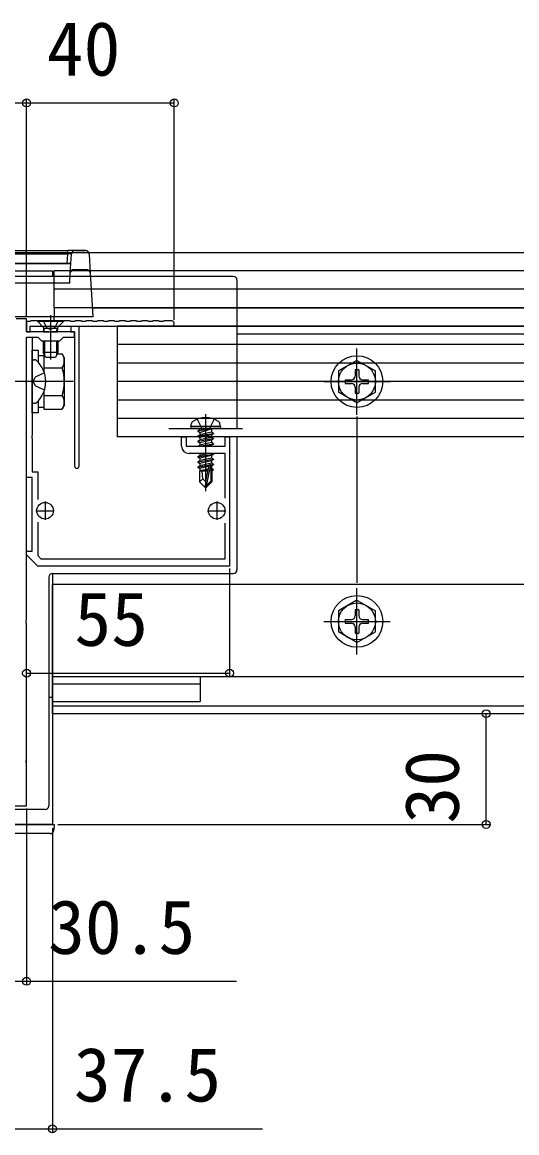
# Model space of a CAD drawing. Units: millimetres, scale not verified. Extents: x -875 to 875, y -1304 to 1297.
# Drawn here: x 5.3 to 139.3, y 312.2 to 613.2 of the extents above; entities that cross this region are included whole.
import ezdxf
from ezdxf.enums import TextEntityAlignment as Align

# ---------------------------------------------------------------- set-up
doc = ezdxf.new("R2010")
doc.units = ezdxf.units.MM
doc.header["$LTSCALE"] = 8
for name, color, linetype in [('0-2_YKK_11', 7, 'Continuous'), ('0-3_YKK_12', 2, 'Continuous'), ('0-4_YKK_13', 4, 'Continuous'), ('0-6_YKK_D', 6, 'Continuous')]:
    doc.layers.add(name, color=color, linetype=linetype)
doc.styles.add('ＭＳ ゴシック', font='')
doc.styles.get('ＭＳ ゴシック').set_extended_font_data('MS Gothic')

msp = doc.modelspace()

# ---------------------------------------------------------------- linework, layer by layer
at = {"layer": '0-2_YKK_11'}
for p, q in [((11.5, 483.3), (11.5, 478.3)), ((58, 483.3), (58, 478.3)), ((9, 480.8), (14, 480.8)), ((55.5, 480.8), (60.5, 480.8))]:
    msp.add_line(p, q, dxfattribs=at)
for points in [[(6.5, 529.3), (6.5, 532.8), (3.7, 532.8)], [(15.5, 532.1), (15.3, 532.3), (13.7, 532.3), (13.5, 532.1), (12.5, 532.1), (12.3, 532.3), (10.7, 532.3), (10.5, 532.1), (9.5, 532.1), (9.3, 532.3), (7.7, 532.3), (7.5, 532.1), (6.5, 532.1), (6.5, 529.3), (7.5, 529.3), (7.5, 530.8), (18.5, 530.8), (18.5, 529.3), (19.5, 529.3), (19.5, 492.9)], [(45.75, 532.3), (43.7, 532.3), (43.5, 532.1), (42.5, 532.1), (42.3, 532.3), (40.7, 532.3), (40.5, 532.1), (39.5, 532.1), (39.3, 532.3), (37.7, 532.3), (37.5, 532.1), (36.5, 532.1), (36.3, 532.3), (34.7, 532.3), (34.5, 532.1), (33.5, 532.1), (33.3, 532.3), (31.7, 532.3), (31.5, 532.1), (30.5, 532.1), (30.3, 532.3), (28.7, 532.3), (28.5, 532.1), (27.5, 532.1), (27.3, 532.3), (25.7, 532.3), (25.5, 532.1), (24.5, 532.1), (24.3, 532.3), (22.7, 532.3), (22.5, 532.1), (21.5, 532.1), (21.3, 532.3), (19.7, 532.3), (19.5, 532.1), (18.5, 532.1), (18.3, 532.3), (16.7, 532.3), (16.5, 532.1), (15.5, 532.1)], [(20.7, 492.9), (20.7, 530.8), (45.75, 530.8)], [(-19.5, 400.8), (6.5, 400.8), (6.5, 412.342), (6.38, 412.525), (6.38, 413.075), (6.5, 413.258), (6.5, 450.342), (6.38, 450.525), (6.38, 451.075), (6.5, 451.258), (6.5, 515.342), (6.38, 515.525), (6.38, 516.075), (6.5, 516.258), (6.5, 527.8), (9.5, 527.8), (10.5, 526.8), (15.5, 526.8), (16.5, 527.8), (19.5, 527.8), (19.5, 529.3), (13.463, 529.3), (13.28, 529.18), (12.73, 529.18), (12.546, 529.3), (6.5, 529.3)], [(48.5, 498.3), (48.5, 500.8), (49.7, 500.8), (49.7, 498.3), (60.3, 498.3), (60.3, 500.8), (61.5, 500.8), (61.5, 465.8), (9.5, 465.8), (6.5, 468.8), (6.5, 469.8), (8, 469.8), (8, 489.8), (6.5, 489.8), (6.5, 527.8), (8, 527.8), (8, 516.258), (7.88, 516.075), (7.88, 515.525), (8, 515.342), (8, 501.258), (7.88, 501.075), (7.88, 500.525), (8, 500.342), (8, 491.3), (9.5, 491.3), (9.5, 483.859)], [(60.3, 484.199), (60.3, 496.3), (50.5, 496.3)], [(9.5, 477.741), (9.5, 468.628), (10.328, 467.8), (60.3, 467.8), (60.3, 477.401)]]:
    msp.add_lwpolyline(points, dxfattribs=at)
for centre, radius, start, end in [((45.75, 531.55), 0.75, 269.99999, 90.00001), ((50.5, 498.3), 2, 180.00001, 269.99999), ((20.1, 492.9), 0.6, 180.00001, 269.99999), ((20.1, 492.9), 0.6, 270.00001, 359.99999)]:
    msp.add_arc(centre, radius, start, end, dxfattribs=at)
at = {"layer": '0-3_YKK_12'}
for p, q in [((-614, 550.8), (871.795, 550.8)), ((-61.5, 545.8), (13.5, 545.8)), ((13.5, 545.8), (13.5, 544.3)), ((14, 535.8), (14, 545.8)), ((538, 528.6), (63.5, 528.6)), ((55, 507), (55, 486.1)), ((538, 505.8), (63.5, 505.8)), ((13.5, 463.8), (13.5, 395.8)), ((13.5, 425.8), (13.5, 460.8)), ((288.5, 460.8), (13.5, 460.8)), ((588.5, 435.8), (13.5, 435.8)), ((53.5, 433.8), (13.5, 433.8)), ((53.5, 435.8), (53.5, 429.1)), ((12.5, 430.3), (13.5, 430.3)), ((13.5, 429.1), (53.5, 429.1)), ((588.5, 427.8), (13.5, 427.8)), ((588.5, 425.8), (13.5, 425.8)), ((13.5, 395.8), (-61.5, 395.8))]:
    msp.add_line(p, q, dxfattribs=at)
for points in [[(588, 545.8), (23.714, 545.8), (14, 545.8)], [(588, 540.8), (24.017, 540.8), (14, 540.8)], [(553.5, 535.8), (24.326, 535.8), (14, 535.8)]]:
    msp.add_lwpolyline(points, dxfattribs=at)
at = {"layer": '0-4_YKK_13'}
for p, q in [((-65.659, 551.3), (17.659, 551.3)), ((17.659, 550.361), (17.659, 551.3)), ((19.655, 551.3), (17.659, 551.3)), ((22.437, 551.281), (19.655, 551.281)), ((22.437, 551.281), (22.437, 551.3)), ((-66.5, 547.8), (18.5, 547.8)), ((18.499, 547.781), (-66.499, 547.781)), ((17.659, 550.361), (-65.659, 550.361)), ((17.502, 547.8), (17.659, 550.361)), ((18.344, 545.256), (18.657, 550.361)), ((23.435, 550.361), (23.747, 545.256)), ((18.183, 542.614), (18.344, 545.256)), ((19.343, 546.176), (22.749, 546.176)), ((-66.212, 542.562), (18.212, 542.562)), ((63.5, 543.3), (63.5, 503.1)), ((24.326, 535.8), (553.5, 535.8)), ((13.005, 533.8), (13.005, 521.812)), ((14, 532.3), (14, 533.3)), ((16.505, 532.3), (9.505, 532.3)), ((16.505, 532.05), (9.505, 532.05)), ((10.955, 532.3), (11.86, 530.485)), ((11.005, 529.3), (11.145, 529.861)), ((11.13, 530.3), (14.879, 530.3)), ((11.384, 529.3), (11.145, 530.25)), ((11.86, 530.485), (13.005, 529.876)), ((14.626, 529.3), (14.865, 530.25)), ((16.505, 532.05), (15.075, 530.62)), ((15.255, 530.8), (584.633, 530.8)), ((16.505, 532.3), (16.505, 532.05)), ((31, 530.8), (31, 500.8)), ((571, 530.8), (31, 530.8)), ((11.005, 526.8), (11.005, 523.7)), ((11.384, 526.8), (11.384, 522.942)), ((14.626, 526.8), (14.626, 522.942)), ((15.005, 526.8), (15.005, 523.7)), ((15.005, 523.7), (11.005, 523.7)), ((11.705, 522.3), (11.005, 523.7)), ((15.005, 523.7), (14.305, 522.3)), ((571, 525.8), (31, 525.8)), ((96, 506.8), (96, 524.8)), ((8, 521.051), (8, 510.549)), ((8.545, 521.7), (8.743, 521.7)), ((9.6, 522.85), (11.2, 522.85)), ((11.2, 523.306), (11.202, 523.306)), ((11.2, 523.306), (11.2, 518.529)), ((14.305, 522.3), (11.705, 522.3)), ((14.808, 523.306), (16.119, 523.306)), ((16.7, 522.3), (16.119, 523.306)), ((16.7, 522.3), (16.7, 509.3)), ((571, 520.8), (31, 520.8)), ((96, 521.55), (91, 518.663)), ((96, 521.55), (101, 518.663)), ((11.326, 518.172), (8.865, 516.945)), ((11.2, 519.8), (11.2, 518.529)), ((11.2, 519.553), (16.119, 519.553)), ((91, 518.663), (91, 512.937)), ((95.5, 518.95), (95.5, 517.3)), ((96.5, 518.95), (95.5, 518.95)), ((96.5, 518.95), (96.5, 517.3)), ((101, 512.937), (101, 518.663)), ((12.504, 515.8), (-8.913, 515.8)), ((19.2, 515.8), (-7.3, 515.8)), ((8.256, 515.8), (8.865, 516.945)), ((8.256, 515.8), (8.865, 514.655)), ((11.326, 513.428), (8.865, 514.655)), ((571, 515.8), (31, 515.8)), ((87, 515.8), (105, 515.8)), ((92.85, 516.3), (94.5, 516.3)), ((92.85, 516.3), (92.85, 515.3)), ((92.85, 515.3), (94.5, 515.3)), ((97.5, 516.3), (99.15, 516.3)), ((97.5, 515.3), (99.15, 515.3)), ((99.15, 515.3), (99.15, 516.3)), ((11.2, 513.071), (11.2, 511.8)), ((11.2, 513.071), (11.2, 508.294)), ((11.2, 512.047), (16.119, 512.047)), ((96, 510.05), (91, 512.937)), ((95.5, 514.3), (95.5, 512.65)), ((95.5, 512.65), (96.5, 512.65)), ((96, 510.05), (101, 512.937)), ((96.5, 514.3), (96.5, 512.65)), ((8, 510.549), (8, 510.445)), ((8.545, 509.9), (8.743, 509.9)), ((11.2, 508.75), (9.6, 508.75)), ((16.7, 509.3), (16.119, 508.294)), ((571, 510.8), (31, 510.8)), ((11.2, 508.294), (16.119, 508.294)), ((571, 505.8), (31, 505.8)), ((45, 503.1), (65, 503.1)), ((51, 503.6), (51.141, 504.402)), ((59, 503.6), (51, 503.6)), ((51, 503.6), (51.088, 503.1)), ((58.912, 503.1), (51.088, 503.1)), ((52.9, 502.45), (56.5, 503.05)), ((56.5, 502.95), (52.9, 502.35)), ((52.9, 502.45), (53.45, 502.768)), ((56.5, 503.05), (53.45, 502.768)), ((53.45, 502.032), (56.5, 502.95)), ((53.45, 502.9), (53.45, 502.768)), ((56.5, 503.05), (56.5, 502.95)), ((56.55, 502.9), (56.55, 502.068)), ((59, 503.6), (58.859, 504.402)), ((59, 503.6), (58.912, 503.1)), ((571, 500.8), (31, 500.8)), ((52.9, 502.45), (52.9, 502.35)), ((52.9, 502.45), (52.9, 502.35)), ((52.9, 502.35), (53.45, 502.032)), ((52.9, 501.05), (57.1, 501.75)), ((57.1, 501.65), (52.9, 500.95)), ((52.9, 501.05), (53.45, 501.368)), ((52.9, 501.05), (52.9, 500.95)), ((52.9, 500.95), (53.16, 500.8)), ((52.9, 499.65), (57.1, 500.35)), ((57.1, 500.25), (52.9, 499.55)), ((52.9, 499.65), (53.45, 499.968)), ((52.9, 499.65), (52.9, 499.55)), ((53.16, 500.8), (53.45, 500.632)), ((56.55, 502.068), (53.45, 501.368)), ((53.45, 502.032), (53.45, 501.368)), ((54.192, 500.8), (53.45, 500.632)), ((56.55, 500.668), (53.45, 499.968)), ((53.45, 500.632), (53.45, 499.968)), ((56.55, 501.332), (54.192, 500.8)), ((57.1, 501.75), (56.55, 502.068)), ((57.1, 501.65), (56.55, 501.332)), ((56.55, 501.332), (56.55, 500.8)), ((56.55, 500.8), (56.55, 500.668)), ((57.1, 500.35), (56.55, 500.668)), ((56.55, 499.932), (56.55, 499.268)), ((57.1, 501.75), (57.1, 501.65)), ((57.1, 500.35), (57.1, 500.25)), ((63.5, 500.8), (63.5, 464.8)), ((52.9, 499.55), (53.45, 499.232)), ((52.987, 498.3), (53.45, 498.568)), ((53.2, 498.3), (57.1, 498.95)), ((56.55, 499.268), (53.45, 498.568)), ((53.45, 499.232), (53.45, 498.568)), ((57.1, 498.85), (53.8, 498.3)), ((57.1, 498.95), (56.55, 499.268)), ((56.55, 498.532), (56.55, 498.3)), ((57.1, 498.95), (57.1, 498.85)), ((52.9, 495.45), (57.1, 496.15)), ((57.1, 496.05), (52.9, 495.35)), ((52.9, 495.45), (53.45, 495.768)), ((52.9, 495.45), (52.9, 495.35)), ((52.9, 495.35), (53.45, 495.032)), ((52.9, 494.05), (57.1, 494.75)), ((57.1, 494.65), (52.9, 493.95)), ((52.9, 494.05), (53.45, 494.368)), ((52.9, 494.05), (52.9, 493.95)), ((52.9, 493.95), (53.45, 493.632)), ((55.808, 496.3), (53.45, 495.768)), ((53.45, 496.3), (53.45, 495.768)), ((56.55, 495.068), (53.45, 494.368)), ((53.45, 495.032), (53.45, 494.368)), ((56.55, 493.668), (53.45, 492.968)), ((53.45, 493.632), (53.45, 492.968)), ((56.55, 495.732), (56.55, 495.068)), ((57.1, 494.75), (56.55, 495.068)), ((56.55, 494.332), (56.55, 493.668)), ((57.1, 493.35), (56.55, 493.668)), ((57.1, 496.15), (56.84, 496.3)), ((57.1, 496.15), (57.1, 496.05)), ((57.1, 494.75), (57.1, 494.65)), ((52.9, 492.65), (55.926, 493.154)), ((55.898, 493.05), (52.9, 492.55)), ((52.9, 492.65), (53.45, 492.968)), ((52.9, 492.65), (52.9, 492.55)), ((52.9, 492.55), (53.45, 492.232)), ((53.3, 491.5), (53.45, 491.568)), ((53.3, 491.5), (53.3, 488.65)), ((55.576, 491.5), (53.3, 491.5)), ((55.84, 492.772), (53.45, 492.232)), ((53.45, 492.232), (53.45, 491.568)), ((55.695, 492.075), (53.45, 491.568)), ((55.635, 491.783), (53.917, 491.5)), ((55.91, 493.107), (55, 488.722)), ((56.332, 493.223), (55.15, 487.524)), ((55.58, 491.516), (55.496, 491.5)), ((56.332, 493.222), (57.1, 493.35)), ((57.1, 493.25), (56.387, 493.131)), ((56.55, 492.268), (56.397, 492.233)), ((56.4, 493.052), (56.4, 488.774)), ((57, 492.008), (56.4, 491.909)), ((57, 491.792), (56.4, 491.676)), ((56.7, 491.5), (56.4, 491.5)), ((56.55, 492.932), (56.55, 492.268)), ((57, 492.008), (56.55, 492.268)), ((57, 491.792), (56.7, 491.619)), ((56.7, 491.619), (56.7, 488.65)), ((57, 492.008), (57, 491.792)), ((57.1, 493.35), (57.1, 493.25)), ((54.257, 489.453), (53.3, 488.65)), ((54.85, 487.1), (53.3, 488.65)), ((55, 488.722), (54.85, 487.1)), ((55, 488.722), (55, 487.1)), ((56.4, 488.774), (55.15, 487.524)), ((55.15, 487.1), (56.7, 488.65)), ((56.7, 488.65), (56.4, 488.774)), ((54.85, 487.1), (55.15, 487.1)), ((55.15, 487.524), (55.15, 487.1)), ((13.5, 463.8), (62.5, 463.8)), ((12.5, 462.8), (12.5, 400.8)), ((96, 441.8), (96, 459.8)), ((96, 456.55), (91, 453.663)), ((96, 456.55), (101, 453.663)), ((91, 453.663), (91, 447.937)), ((95.5, 453.95), (95.5, 452.3)), ((96.5, 453.95), (95.5, 453.95)), ((96.5, 453.95), (96.5, 452.3)), ((101, 447.937), (101, 453.663)), ((87, 450.8), (105, 450.8)), ((92.85, 451.3), (94.5, 451.3)), ((92.85, 451.3), (92.85, 450.3)), ((92.85, 450.3), (94.5, 450.3)), ((95.5, 449.3), (95.5, 447.65)), ((96.5, 449.3), (96.5, 447.65)), ((97.5, 451.3), (99.15, 451.3)), ((97.5, 450.3), (99.15, 450.3)), ((99.15, 450.3), (99.15, 451.3)), ((96, 445.05), (91, 447.937)), ((95.5, 447.65), (96.5, 447.65)), ((96, 445.05), (101, 447.937)), ((11.5, 399.8), (-59.5, 399.8)), ((-61.002, 395.8), (13.002, 395.8)), ((13.002, 395.8), (14, 395.8)), ((14, 395.8), (13.905, 394.239)), ((12.906, 393.3), (-60.906, 393.3))]:
    msp.add_line(p, q, dxfattribs=at)
for points in [[(19.655, 551.281), (19.655, 551.3), (22.437, 551.3)], [(23.747, 545.256), (24.479, 533.3), (23.48, 533.3), (-71.48, 533.3)], [(62.5, 544.3), (14, 544.3), (-59.5, 544.3)], [(24.326, 535.8), (14, 535.8), (14, 533.3)], [(9.505, 532.3), (9.505, 532.05), (10.934, 530.62)], [(11.005, 529.3), (15.005, 529.3), (14.865, 529.861)], [(15.055, 532.3), (14.15, 530.485), (13.005, 529.876)], [(8, 507.3), (8, 524.3), (9.6, 524.3), (9.6, 521.085)], [(8, 521.155), (8, 521.051), (8, 520.7)], [(9.6, 510.515), (9.6, 507.3), (8, 507.3)], [(52.7, 505.579), (53.855, 503.263), (55, 502.654)], [(57.3, 505.579), (56.145, 503.263), (55, 502.654)], [(57.1, 500.25), (56.55, 499.932), (53.45, 499.232)], [(57.1, 498.85), (56.55, 498.532), (55.521, 498.3)], [(57.1, 496.05), (56.55, 495.732), (53.45, 495.032)], [(57.1, 494.65), (56.55, 494.332), (53.45, 493.632)], [(55, 488.722), (54.257, 489.453), (54.1, 491.5)], [(57.1, 493.25), (56.55, 492.932), (56.4, 492.899)]]:
    msp.add_lwpolyline(points, dxfattribs=at)
for centre, radius in [((96, 515.8), 7), ((96, 515.8), 5), ((11.5, 480.8), 2.25), ((58, 480.8), 2.25), ((96, 450.8), 7), ((96, 450.8), 5)]:
    msp.add_circle(centre, radius, dxfattribs=at)
for centre, radius, start, end in [((19.643, 550.292), 0.989, 89.33021, 175.97546), ((19.655, 550.3), 1, 90, 176.5), ((22.437, 550.3), 1, 3.5, 90), ((22.449, 550.292), 0.989, 4.02454, 90.66979), ((19.331, 545.187), 0.989, 89.33021, 175.97546), ((22.761, 545.187), 0.989, 4.02454, 90.66979), ((62.5, 543.3), 1, 0, 90), ((10.369, 530.055), 0.8, 345.96376, 45), ((15.641, 530.055), 0.8, 135, 194.03624), ((8.545, 521.155), 0.545, 90, 180), ((8.743, 521.15), 0.55, 48.43917, 90), ((4, 515.8), 7.7, 311.56083, 48.43917), ((13.377, 521.429), 3.323, 325.61575, 34.38425), ((4.281, 515.8), 12.419, 342.41205, 17.58795), ((94.5, 517.3), 1, 270, 0), ((94.5, 514.3), 1, 0, 90), ((97.5, 517.3), 1, 180, 270), ((97.5, 514.3), 1, 90, 180), ((13.377, 510.171), 3.323, 325.61575, 34.38425), ((8.545, 510.445), 0.545, 180, 270), ((8.743, 510.45), 0.55, 270, 311.56083), ((55, 499.5), 6.5, 57.94412, 122.05588), ((52.028, 504.246), 0.9, 122.05588, 170), ((53.25, 502.9), 0.2, 0, 90), ((56.75, 502.9), 0.2, 90, 180), ((57.972, 504.246), 0.9, 10, 57.94412), ((56.152, 493.052), 0.248, 0, 167.19096), ((13.5, 462.8), 1, 90, 180), ((62.5, 464.8), 1, 270, 0), ((94.5, 452.3), 1, 270, 0), ((97.5, 452.3), 1, 180, 270), ((94.5, 449.3), 1, 0, 90), ((97.5, 449.3), 1, 90, 180), ((11.5, 400.8), 1, 270, 0), ((12.906, 394.3), 1, 270, 356.5)]:
    msp.add_arc(centre, radius, start, end, dxfattribs=at)
for centre, major_axis, ratio, start_param, end_param in [((17.651, 550.3), (1.006, 0.061), 0.060033, 6.2758149, 7.8428843), ((19.185, 542.614), (1.002, 0.003), 0.202423, 3.1285216, 3.3832767)]:
    msp.add_ellipse(centre, major_axis=major_axis, ratio=ratio, start_param=start_param, end_param=end_param, dxfattribs=at)
at = {"layer": '0-6_YKK_D'}
for p, q in [((-54.5, 591.3), (6.5, 591.3)), ((6.5, 533.5), (6.5, 592.3)), ((6.5, 533.5), (6.5, 592.3)), ((6.5, 591.3), (46.5, 591.3)), ((46.5, 532.55), (46.5, 592.3)), ((96, 506.3), (96, 461.3)), ((61.5, 465.1), (61.5, 435.776)), ((6.5, 402.1), (6.5, 437.776)), ((6.5, 436.776), (61.5, 436.776)), ((131, 395.8), (131, 425.8)), ((6.5, 400.1), (6.5, 352.3)), ((13.501, 394.8), (13.501, 312.3)), ((15, 395.8), (132, 395.8))]:
    msp.add_line(p, q, dxfattribs=at)
for points in [[(-24, 353.3), (6.5, 353.3), (63.391, 353.3)], [(-24, 313.3), (13.501, 313.3), (70.392, 313.3)]]:
    msp.add_lwpolyline(points, dxfattribs=at)
for centre in [(6.5, 591.3), (6.5, 591.3), (46.5, 591.3), (6.5, 436.776), (61.5, 436.776), (131, 425.8), (131, 395.8), (6.5, 353.3), (13.501, 313.3)]:
    msp.add_circle(centre, 1.075, dxfattribs=at)

# ---------------------------------------------------------------- texts
at = {"layer": '0-6_YKK_D', "style": 'ＭＳ ゴシック'}
for s, p in [('40', (11.955, 594.3)), ('55', (19.455, 439.776)), ('30.5', (12.323, 356.3)), ('37.5', (19.324, 316.3))]:
    msp.add_text(s, height=14.66, dxfattribs=at).set_placement(p, align=Align.BOTTOM_LEFT)
msp.add_text('30', height=14.66, rotation=90, dxfattribs=at).set_placement((128, 396.027), align=Align.BOTTOM_LEFT)

doc.saveas('drawing.dxf')
